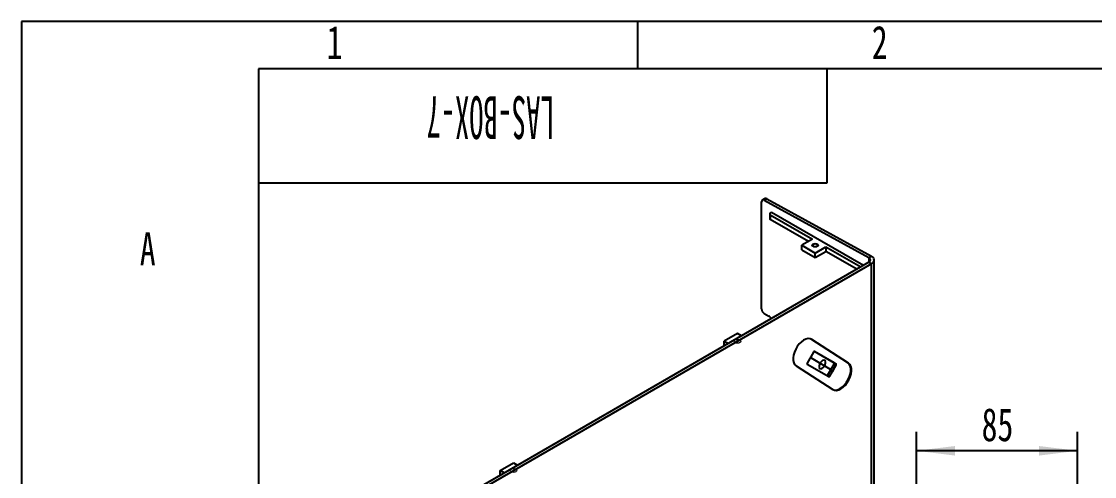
# Model space of a CAD drawing. Header units: millimetres. Extents: x 0 to 210, y 0 to 297.
# Drawn here: x 0 to 113.2, y 249 to 297 of the extents above; entities that cross this region are included whole.
import ezdxf

# ---------------------------------------------------------------- set-up
doc = ezdxf.new("R2010")
doc.units = ezdxf.units.MM
doc.linetypes.add('CENTERX2', pattern=[20.32, 12.7, -2.54, 2.54, -2.54])
doc.layers.add('图框', color=7, linetype='Continuous')
doc.layers.add('图纸格式', color=7, linetype='Continuous')
doc.styles.add('SLDTEXTSTYLE5', font='TXT', dxfattribs={"width": 0.7})
doc.styles.add('SLDTEXTSTYLE6', font='TXT', dxfattribs={"width": 0.49})
doc.dimstyles.new('SLDDIMSTYLE1', dxfattribs={"dimtxt": 3.5, "dimasz": 4.08, "dimexe": 0, "dimexo": 0.0625, "dimgap": 0.875, "dimtad": 2, "dimlfac": 5, "dimrnd": 1e-09, "dimzin": 12, "dimdsep": 46, "dimtxsty": 'SLDTEXTSTYLE5', "dimsah": 1, "dimcen": 0.09, "dimadec": 0, "dimazin": 3, "dimtfac": 1, "dimtmove": 0, "dimatfit": 0, "dimfxl": 0, "dimfrac": 2, "dimtolj": 1, "dimtzin": 12, "dimarcsym": 0})

# ---------------------------------------------------------------- blocks, each defined once
blk = doc.blocks.new('_D_6')
at = {"layer": '图纸格式'}
for p, q in [((94.42, 241.69), (94.42, 253.73)), ((111.42, 240.9), (111.42, 253.73)), ((111.42, 251.73), (94.42, 251.73))]:
    blk.add_line(p, q, dxfattribs=at)
for points in [[(94.42, 251.73), (98.5, 251.22), (98.5, 252.23)], [(111.42, 251.73), (107.34, 252.23), (107.34, 251.22)]]:
    blk.add_solid(points, dxfattribs=at)
at = {"layer": '图纸格式', "insert": (101.3, 256.24), "char_height": 3.5, "attachment_point": 1, "style": 'SLDTEXTSTYLE5'}
blk.add_mtext('85', dxfattribs=at)

msp = doc.modelspace()

# ---------------------------------------------------------------- linework, layer by layer
at = {"color": 7, "linetype": 'Continuous', "lineweight": 25}
for p, q in [((78.07945787, 266.70318743), (78.07945787, 277.97951399)), ((78.44515955, 278.32593354), (78.16231683, 278.16265192)), ((78.35523172, 278.14682744), (78.63807443, 278.31010906)), ((78.35523172, 278.14682744), (89.39316637, 272.09341839)), ((78.63807443, 278.31010906), (89.67600908, 272.25670001)), ((78.94011804, 276.70593844), (78.94011804, 276.21601396)), ((79.14011804, 276.86922006), (78.99869668, 276.78757925)), ((78.99869668, 276.62429763), (83.4534694, 274.05261208)), ((78.99869668, 276.62429763), (78.99869668, 276.13437314)), ((88.82732003, 271.27691739), (79.14011804, 276.86922006)), ((83.02913638, 273.80764984), (78.99869668, 276.13437314)), ((83.4534694, 274.05261208), (82.32209855, 273.39948559)), ((82.32209855, 273.39948559), (83.73631212, 272.58307748)), ((82.32209855, 272.9095611), (82.32209855, 273.39948559)), ((82.32209855, 272.9095611), (83.73631212, 272.09315299)), ((83.73631212, 272.58307748), (84.86768297, 273.23620397)), ((84.86768297, 273.23620397), (88.54447732, 271.11363577)), ((84.86768297, 273.23620397), (84.86768297, 272.74627948)), ((83.73631212, 272.09315299), (84.86768297, 272.74627948)), ((83.73631212, 272.09315299), (83.73631212, 272.58307748)), ((88.12014429, 270.86867352), (84.86768297, 272.74627948)), ((89.39316637, 272.09341839), (89.67600908, 272.25670001)), ((89.39316637, 272.09341839), (89.39316637, 271.60357352)), ((89.9689023, 210.93455139), (89.9689023, 271.84849596)), ((89.39316637, 271.60357352), (39.4711302, 242.78419548)), ((89.67600908, 271.4402919), (39.75397291, 242.62091386)), ((89.39316637, 271.60357352), (89.67600908, 271.4402919)), ((89.67600908, 210.52634733), (89.67600908, 271.4402919)), ((78.36230058, 266.21328948), (78.85727533, 265.92754665)), ((75.53372475, 264.09234727), (74.11951118, 263.27593915)), ((75.95782791, 263.84751772), (75.53372475, 264.09234727)), ((74.11951118, 263.27593915), (74.54361434, 263.03110961)), ((74.11951118, 262.78628007), (74.11951118, 263.27593915)), ((87.19442259, 261.00097774), (83.32459842, 263.50238352)), ((83.33560414, 263.49690429), (83.3826572, 263.46974114)), ((87.26513327, 260.96015734), (83.3826572, 263.46974114)), ((83.55726551, 262.12964281), (82.89526551, 260.98302518)), ((85.73273347, 260.98880012), (83.65593547, 262.18809983)), ((85.94486551, 260.86633891), (83.65726551, 262.18737158)), ((81.7164191, 260.69208963), (85.59889517, 258.18250583)), ((82.89526551, 260.86754887), (85.18286551, 259.5465162)), ((85.07073347, 259.72670618), (85.73273347, 260.87332382)), ((85.28286551, 259.60424497), (85.94486551, 260.7508626)), ((85.73273347, 260.98880012), (85.94486551, 260.86633891)), ((85.94486551, 260.7508626), (85.73273347, 260.87332382)), ((87.19442259, 261.00097774), (87.26513327, 260.96015734)), ((85.07073347, 259.72670618), (85.28286551, 259.60424497)), ((50.50214469, 249.64192369), (51.91635825, 250.4583318)), ((51.91635825, 250.4583318), (52.34046142, 250.21350226)), ((50.92624785, 249.39709414), (50.50214469, 249.64192369)), ((50.50214469, 249.1522646), (50.50214469, 249.64192369))]:
    msp.add_line(p, q, dxfattribs=at)
at = {"color": 7, "linetype": 'CENTERX2'}
msp.add_line((83.29697619, 261.51551359), (85.68457619, 260.13673338), dxfattribs=at)
at = {"color": 7, "linetype": 'Continuous', "lineweight": 18, "flags": 128}
for points in [[(83.48882474, 273.54235701), (83.60237292, 273.5861561), (83.73631212, 273.60153629), (83.87025132, 273.5861561), (83.98379949, 273.54235701), (84.05966995, 273.47680704), (84.08631212, 273.39948559), (84.05966995, 273.32216413), (83.98379949, 273.25661417), (83.87025132, 273.21281508), (83.73631212, 273.19743489), (83.60237292, 273.21281508), (83.48882474, 273.25661417), (83.41295428, 273.32216413), (83.38631212, 273.39948559), (83.41295428, 273.47680704), (83.48882474, 273.54235701)], [(75.28623737, 263.41881057), (75.39978554, 263.46260966), (75.53372475, 263.47798985), (75.66766395, 263.46260966), (75.78121212, 263.41881057), (75.85708258, 263.35326061), (75.88372475, 263.27593915), (75.85708258, 263.1986177), (75.78121212, 263.13306774), (75.66766395, 263.08926865), (75.53372475, 263.07388846), (75.39978554, 263.08926865), (75.28623737, 263.13306774), (75.21036691, 263.1986177), (75.18372475, 263.27593915), (75.21036691, 263.35326061), (75.28623737, 263.41881057)], [(51.66887088, 249.78479511), (51.78241905, 249.82859419), (51.91635825, 249.84397439), (52.05029746, 249.82859419), (52.16384563, 249.78479511), (52.23971609, 249.71924514), (52.26635825, 249.64192369), (52.23971609, 249.56460223), (52.16384563, 249.49905227), (52.05029746, 249.45525318), (51.91635825, 249.43987299), (51.78241905, 249.45525318), (51.66887088, 249.49905227), (51.59300042, 249.56460223), (51.56635825, 249.64192369), (51.59300042, 249.71924514), (51.66887088, 249.78479511)]]:
    msp.add_lwpolyline(points, dxfattribs=at)
at = {"color": 7, "linetype": 'Continuous', "lineweight": 25, "flags": 128}
for points in [[(83.55953542, 273.29743458), (83.64064126, 273.26614951), (83.73631212, 273.25516366), (83.83198298, 273.26614951), (83.91308881, 273.29743458), (83.967282, 273.34425598), (83.98631212, 273.39948559), (83.967282, 273.4547152), (83.91308881, 273.5015366), (83.83198298, 273.53282167), (83.73631212, 273.54380752), (83.64064126, 273.53282167), (83.55953542, 273.5015366), (83.50534223, 273.4547152), (83.48631212, 273.39948559), (83.50534223, 273.34425598), (83.55953542, 273.29743458)], [(83.3826572, 263.46974114), (83.20099109, 263.54505076), (82.99085336, 263.55637063), (82.76142803, 263.50320603), (82.5227421, 263.38788051), (82.28522729, 263.21543434), (82.05926413, 262.99340424), (81.8547283, 262.731494), (81.68055899, 262.44115036), (81.54436824, 262.13506272), (81.45210824, 261.82660858), (81.40781119, 261.52926887), (81.41341309, 261.25603876), (81.46866911, 261.01885971), (81.57116429, 260.8280976), (81.7164191, 260.69208963)], [(83.65726551, 262.18737158), (83.64655026, 262.19134053), (83.63432531, 262.19182887), (83.62106048, 262.18881783), (83.60726551, 262.18242312), (83.59347054, 262.1728905), (83.5802057, 262.16058628), (83.56798076, 262.14598333), (83.55726551, 262.12964281)], [(82.89526551, 260.98302518), (82.88647173, 260.96557506), (82.87993736, 260.94768594), (82.87591352, 260.93004528), (82.87455483, 260.91333101), (82.87591352, 260.89818544), (82.87993736, 260.88519061), (82.88647173, 260.87484591), (82.89526551, 260.86754887)], [(85.58624327, 258.19068386), (85.7098506, 258.14801662), (85.91998834, 258.13669674), (86.14941366, 258.18986134), (86.38809959, 258.30518687), (86.6256144, 258.47763304), (86.85157757, 258.69966313), (87.0561134, 258.96157337), (87.23028271, 259.25191701), (87.36647346, 259.55800465), (87.45873346, 259.86645879), (87.5030305, 260.1637985), (87.4974286, 260.43702861), (87.44217259, 260.67420766), (87.33967741, 260.86496977), (87.19442259, 261.00097774)], [(85.59889517, 258.18250583), (85.78056128, 258.10719621), (85.99069902, 258.09587634), (86.22012434, 258.14904094), (86.45881027, 258.26436646), (86.69632508, 258.43681263), (86.92228824, 258.65884273), (87.12682408, 258.92075296), (87.30099338, 259.21109661), (87.43718413, 259.51718425), (87.52944413, 259.82563839), (87.57374118, 260.1229781), (87.56813928, 260.39620821), (87.51288326, 260.63338725), (87.41038808, 260.82414937), (87.26513327, 260.96015734)], [(85.73273347, 260.87332382), (85.74152725, 260.89077393), (85.74806162, 260.90866306), (85.75208547, 260.92630372), (85.75344415, 260.94301799), (85.75208547, 260.95816356), (85.74806162, 260.97115839), (85.74152725, 260.98150309), (85.73273347, 260.98880012)], [(85.94486551, 260.7508626), (85.95365929, 260.76831272), (85.96019366, 260.78620184), (85.9642175, 260.8038425), (85.96557619, 260.82055677), (85.9642175, 260.83570234), (85.96019366, 260.84869717), (85.95365929, 260.85904187), (85.94486551, 260.86633891)], [(84.97206351, 259.66824916), (84.98144873, 259.66500846), (84.99367367, 259.66452013), (85.0069385, 259.66753117), (85.02073347, 259.67392587), (85.03452844, 259.6834585), (85.04779328, 259.69576271), (85.06001822, 259.71036567), (85.07073347, 259.72670618)], [(85.18286551, 259.5465162), (85.19358076, 259.54254725), (85.2058057, 259.54205891), (85.21907054, 259.54506995), (85.23286551, 259.55146465), (85.24666048, 259.56099728), (85.25992531, 259.57330149), (85.27215026, 259.58790445), (85.28286551, 259.60424497)]]:
    msp.add_lwpolyline(points, dxfattribs=at)
at = {"color": 7, "linetype": 'CENTERX2', "flags": 128}
msp.add_lwpolyline([(84.82443037, 261.13653339), (84.75999557, 261.23781401), (84.65457455, 261.27641848), (84.52421671, 261.24646962), (84.38876786, 261.15252687), (84.26884886, 261.00889217), (84.18271627, 260.83743258), (84.14348302, 260.66425129), (84.157122, 260.51571358), (84.22155681, 260.41443295), (84.32697782, 260.37582848), (84.45733566, 260.40577734), (84.59278451, 260.49972009), (84.71270352, 260.6433548), (84.7988361, 260.81481438), (84.83806936, 260.98799567), (84.82443037, 261.13653339)], dxfattribs=at)
at = {"color": 7, "linetype": 'Continuous', "lineweight": 25}
for centre, radius, start, end in [((78.25063933, 278.00829311), 0.17358378, 52.9474670938, 189.5433504201), ((78.52761545, 278.14732966), 0.19671889, 55.8399364334, 114.7813140175), ((79.02968209, 276.70593844), 0.08732306, 110.7834207995, 249.2165792005), ((79.04020945, 276.22599523), 0.10058786, 185.6947992512, 245.6253417064), ((89.30021015, 271.84849596), 0.26196919, 290.7834207995, 69.2165792005), ((89.52108205, 271.84849596), 0.43661532, 290.7834207995, 69.2165792005), ((78.69354431, 266.73113177), 0.61472192, 182.6054784857, 237.39452166), ((78.5369441, 265.42091842), 0.59940325, 22.9838571499, 57.6956243368)]:
    msp.add_arc(centre, radius, start, end, dxfattribs=at)
at = {"layer": '图框'}
for p, q in [((210, 297), (0, 297)), ((0, 297), (0, 0)), ((65, 297), (65, 292))]:
    msp.add_line(p, q, dxfattribs=at)
at = {"layer": '图框', "lineweight": 25}
for p, q in [((205, 292), (25, 292)), ((25, 292), (25, 5)), ((85, 280), (85, 292)), ((25, 280), (85, 280))]:
    msp.add_line(p, q, dxfattribs=at)

# ---------------------------------------------------------------- texts
at = {"color": 7, "linetype": 'Continuous', "lineweight": 0, "char_height": 3.5, "attachment_point": 2, "style": 'SLDTEXTSTYLE5'}
for s, insert in [('1', (33.04444444, 296.54775852)), ('2', (90.54444444, 296.54775852))]:
    msp.add_mtext(s, dxfattribs=dict(at, insert=insert))
at = {"layer": '图框', "insert": (49.49480756, 284.60815616), "char_height": 4.5, "attachment_point": 2, "rotation": 180, "style": 'SLDTEXTSTYLE6'}
msp.add_mtext('LAS-BOX-7', dxfattribs=at)
at = {"layer": '图框', "insert": (13.32031252, 274.77069777), "char_height": 3.5, "attachment_point": 2, "style": 'SLDTEXTSTYLE5'}
msp.add_mtext('A', dxfattribs=at)

# ---------------------------------------------------------------- dimensions: what is measured, and where the dimension line sits
at = {"layer": '图纸格式'}
dim = msp.add_linear_dim(base=(94.42080651, 251.72509014), p1=(111.42080651, 240.9004617), p2=(94.42080651, 241.69058668), dimstyle='SLDDIMSTYLE1', dxfattribs=at)
dim.commit()
dim.dimension.update_dxf_attribs({"geometry": '_D_6', "text_midpoint": (102.83408908, 251.72509014), "dimtype": 160})

doc.saveas('drawing.dxf')
